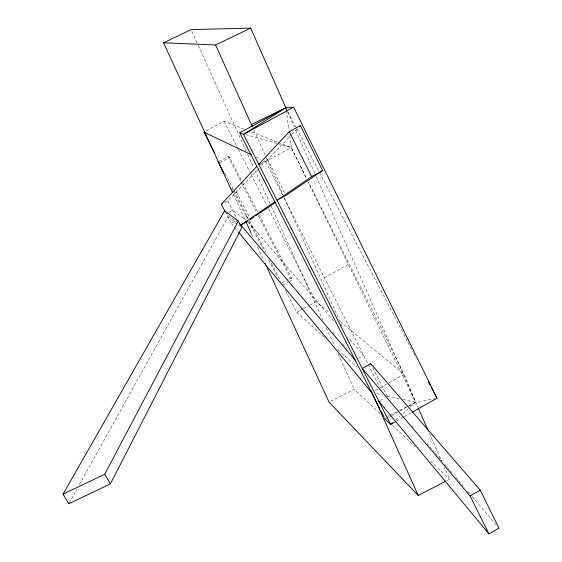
<?xml version="1.0" encoding="UTF-8"?>
<svg xmlns="http://www.w3.org/2000/svg" width="562" height="562" viewBox="0 0 562 562"><rect width="100%" height="100%" fill="white"/><g stroke="black" fill="none" stroke-linecap="round" stroke-linejoin="round"><path stroke-width="0.42" stroke-dasharray="2.81 2.11" d="M69.182 502.997L76.839 489.193M79.397 484.599L227.954 217.037L237.614 224.512M224.849 202.369L227.673 200.824L257.754 169.731M261.414 165.945L265.685 161.526L264.105 160.774M261.744 162.678L267.737 159.411L291.355 134.999M291.959 134.367L297.41 128.733M395.746 419.877L400.242 415.894M402.813 413.611L407.956 409.052M410.52 406.776L415.662 402.216L434.447 398.711M380.249 400.446L385.181 397.671M396.688 421.001L403.537 417.137M404.296 416.702L411.145 412.838M375.451 390.442L377.727 389.164M380.003 387.885L388.307 383.214M389.059 382.792L404.148 374.306L308.51 182.137M358.268 358.451L363.621 355.451L347.569 336.898M324.344 277.67L349.199 263.894M285.566 290.575L296.792 312.353L302.7 309.079M303.438 308.664L309.339 305.384M310.084 304.976L315.985 301.696L329.444 312.781M282.279 282.623L288.187 279.356M288.924 278.949L290.406 278.127L292.423 279.778L288.706 281.836M282.756 285.124L287.962 282.243M385.876 418.676L391.222 415.718M391.988 415.297L398.858 411.496M399.624 411.075L408.026 406.438M408.792 406.01L415.662 402.216L404.148 374.306L340.214 321.647M225.011 211.368L231.284 223.437L237.6 219.981M260.522 164.343L291.292 147.553L289.634 135.449M228.425 212.731L226.317 213.89L236.609 221.772M229.127 212.345L232.647 210.427L246.205 220.367M218.843 161.442L227.996 156.461L229.654 157.332L242.447 182.292M219.672 162.769L229.654 157.332M206.113 130.918L223.985 121.23L244.259 129.155M446.537 480.763L449.6 479.175L444.296 467.148M387.555 416.625L389.122 415.824M389.902 415.423L396.927 411.82M400.053 410.218L415.662 402.216L308.236 182.243M330.547 401.324L354.2 389.269L380.277 413.843M376.73 393.688L382.659 394.988M386.888 395.915L398.739 398.507M402.968 399.434L415.662 402.216M245.72 134.522L276.947 143.451M277.79 143.689L291.292 147.553L306.55 178.21M251.558 132.014L277.509 142.158M278.316 142.474L291.292 147.553L306.311 178.302M256.181 157.002L260.937 159.264M236.166 192.042L236.665 192.366M246.072 216.117L247.828 217.375M246.346 216.644L248.102 217.908L224.863 172.843M251.509 226.669L253.3 227.996M256.729 231.958L257.544 232.893M238.309 225.046L239.686 226.114M296.792 312.353L325.398 338.317M337.748 349.529L357.249 367.232M392.36 425.23L415.255 446.811M430.52 461.198L449.6 479.175M248.06 221.941L334.383 321.661M333.076 332.556L334.207 333.891M342.694 343.888L346.08 347.885M412.241 425.884L413.372 427.225M426.979 443.263L429.242 445.933M429.811 446.607L432.08 449.277M432.642 449.944L434.911 452.621M435.48 453.288L437.749 455.958M438.311 456.632L440.58 459.302M441.149 459.969L442.28 461.311M444.549 463.98L446.818 466.657M447.38 467.324L449.649 469.994M450.218 470.661L452.487 473.337M455.887 477.349L458.156 480.018M458.718 480.693L460.988 483.362M461.557 484.03L464.957 488.041M467.788 491.385L471.757 496.063M472.326 496.731L496.134 524.803M231.284 223.437L234.08 226.809M234.642 227.484L238 231.523M286.234 108.571L287.449 110.904M287.856 111.683L296.371 128.038M296.771 128.817L413.098 352.29M413.499 353.069L415.936 357.741M227.673 200.824L236.834 218.513M236.384 191.818L249.366 217.023M249.282 220.199L265.924 252.478M271.523 263.332L280.747 281.232M231.72 188.291L232.921 190.63M233.321 191.403L247.519 218.92M248.811 221.435L263.107 249.149M268.734 260.051L277.178 276.427M242.847 183.072L257.642 211.923M259.244 215.042L292.423 279.778M227.996 156.461L240.796 181.414M241.196 182.193L256.799 212.612M258.401 215.731L290.406 278.127M223.985 121.23L237.923 148.572M238.323 149.351L250.666 173.574M251.066 174.353L266.999 205.601M268.587 208.727L315.985 301.696M267.737 159.411L285.11 193.855M372.732 367.597L387.295 396.477M265.685 161.526L283.592 196.981M283.993 197.768L367.913 363.944M368.307 364.717L379.617 387.113M233.258 194.164L245.369 220.459M251.607 234.003L252.703 236.391M257.473 246.746L263.711 260.29M191.818 31.212L197.979 44.798M198.337 45.599L246.184 151.094M247.638 154.297L253.434 167.083M254.888 170.279L270.835 205.446M271.193 206.247L322.665 319.736M326.29 327.73L334.629 346.115M338.254 354.102L354.2 389.269M253.891 130.173L265.032 154.943M266.472 158.14L283.009 194.895M284.442 198.091L343.038 328.334M286.184 108.592L287.245 111.002M287.596 111.803L294.319 127.047M295.738 130.258L314.839 173.574M316.258 176.784L418.135 407.829M429.452 433.478L441.472 460.735M285.833 107.792L286.072 109.52M286.184 110.384L288.917 130.265"/><path stroke-width="0.84" d="M224.681 210.736L63.035 494.153L68.754 503.763L110.391 483.896L241.758 227.722L238.316 221.084L224.681 210.736L221.33 204.294L256.834 166.359M63.035 494.153L104.743 474.202L238.316 221.084M322.623 170.581L311.601 176.623L276.989 200.311L285.896 195.421L322.623 170.581L300.438 125.607L289.29 131.677L258.745 164.315L260.241 163.5M299.23 126.857L300.438 125.607M392.529 422.729L390.604 424.436L385.118 419.097M274.818 201.793L240.866 225.039L240.037 224.407M250.315 219.503L254.15 216.904M255.584 215.934L275.696 202.327M232.528 192.569L163.549 42.796L191.087 29.61L250.687 28.1L285.833 107.792L243.564 134.374L239.812 132.829L285.833 107.792L293.61 107.173L437.011 398.226L411.904 412.41M488.94 533.9L498.965 528.139L480.243 490.169L370.758 363.691L362.237 368.475L470.106 495.965L488.94 533.9L378.844 401.24M470.106 495.965L480.243 490.169M395.929 421.43L390.604 424.436L243.564 134.374L293.61 107.173M247.561 221.365L240.866 225.039L355.205 360.165M221.33 204.294L222.742 203.521M265.18 263.48L329.016 402.104L418.226 495.473L445.771 481.163M383.656 418.627L385.216 417.826M251.376 124.581L285.833 107.792M163.549 42.796L215.569 44.981L250.687 28.1M251.425 154.74L203.88 132.126L214.937 153.574M219.145 162.46L218.084 161.856L224.097 173.518M238.555 232.197L371.658 392.578M104.743 474.202L110.391 483.896M428.497 381.879L430.527 385.771M431.335 387.33L437.011 398.226M239.812 132.829L379.968 408.953M380.762 410.52L383.93 416.758M370.758 363.691L371.552 365.251M289.29 131.677L311.601 176.623M245.735 221.252L251.235 233.202M215.569 44.981L252.457 126.977M371.075 390.66L418.226 495.473M418.493 408.63L428.392 431.075"/></g></svg>
